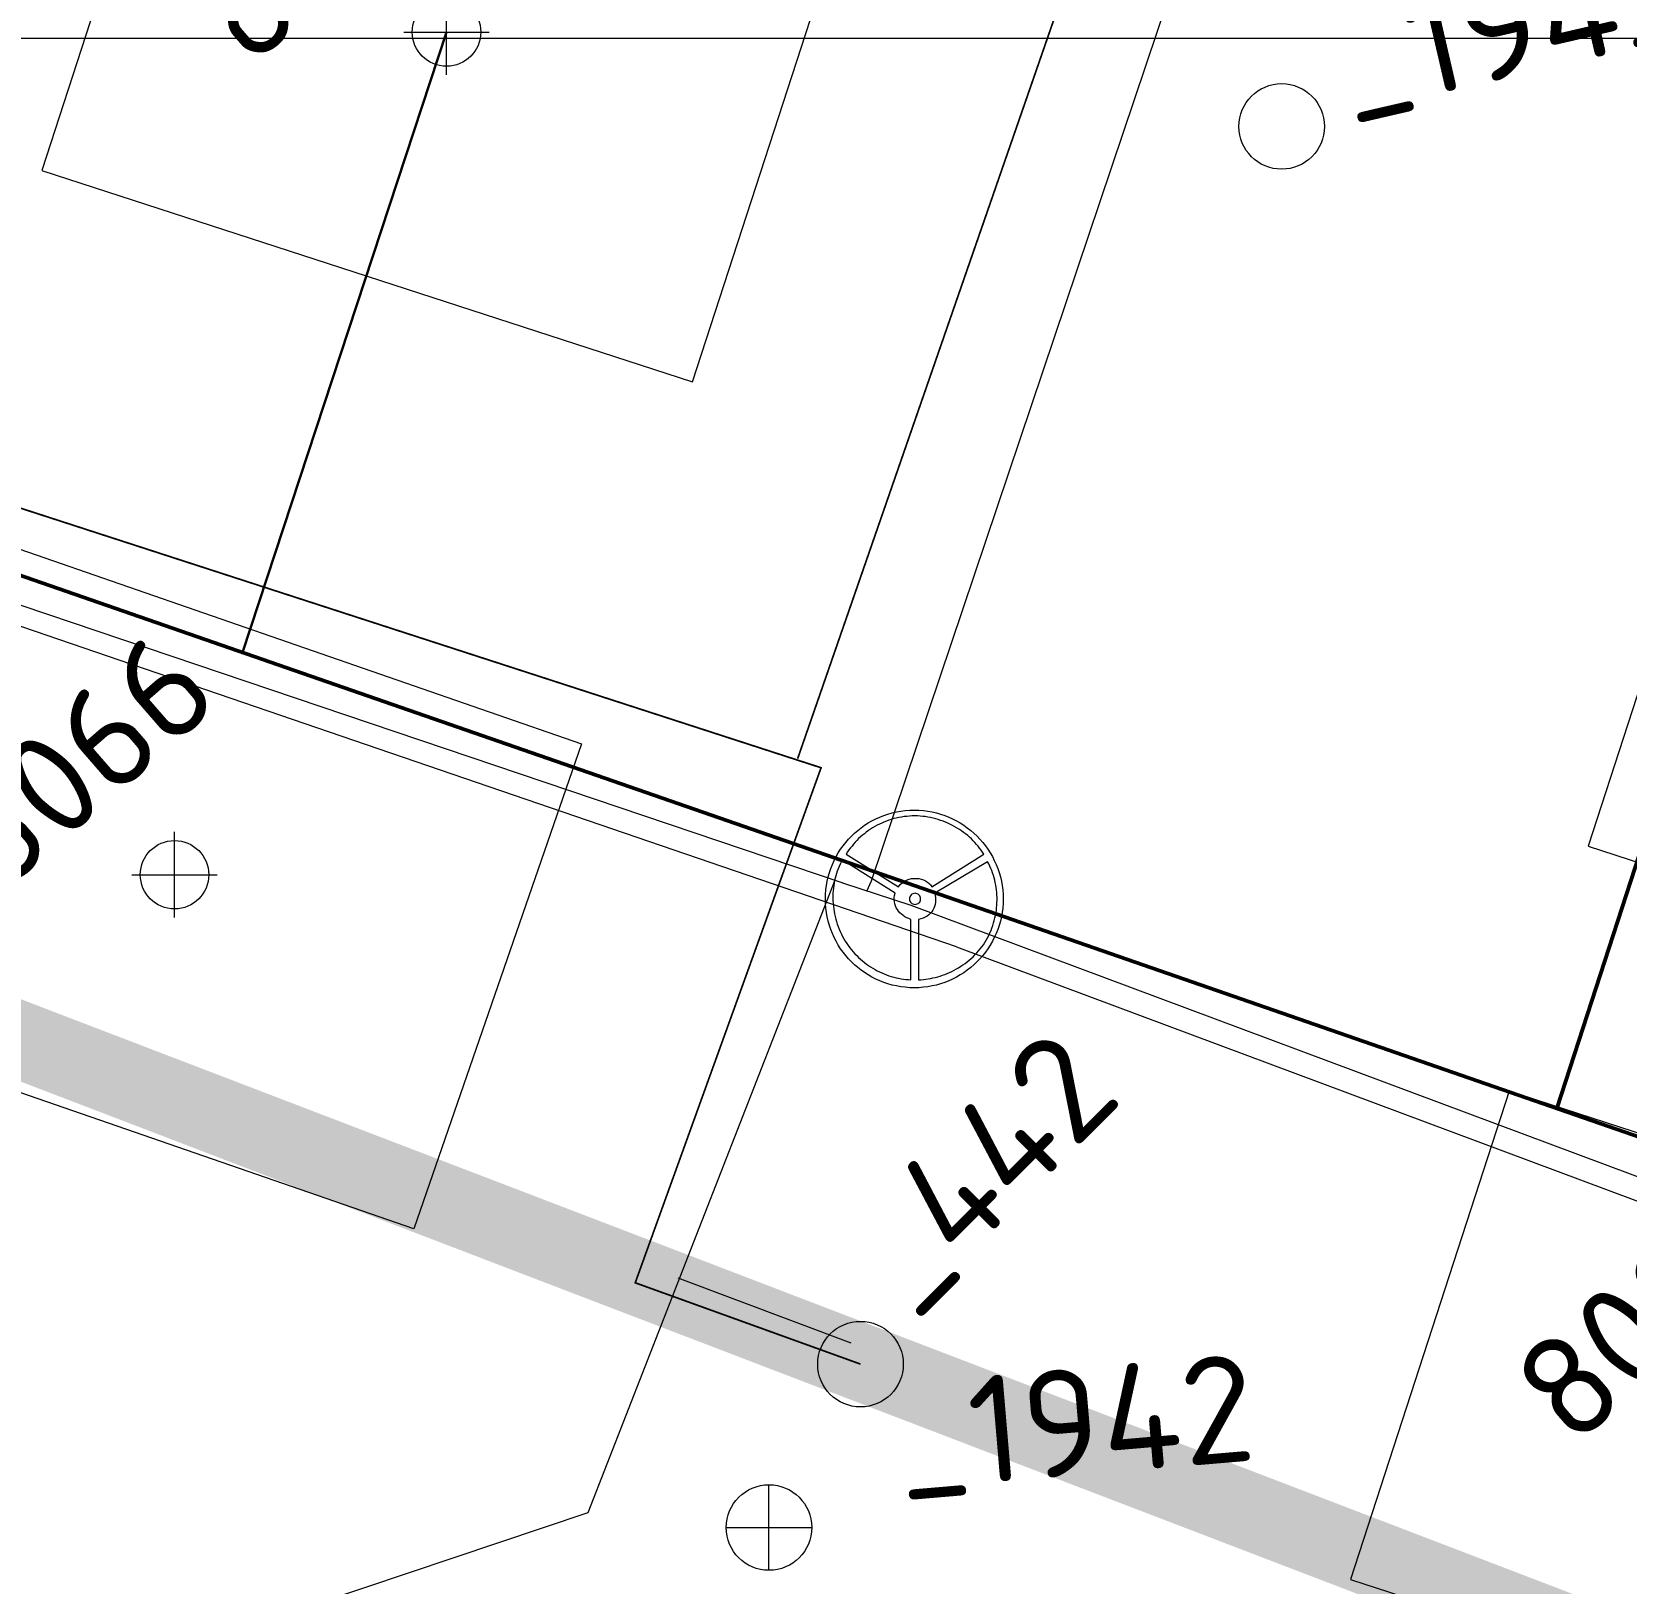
# Model space of a CAD drawing. Header units: millimetres. Extents: x 519 to 9564855, y -810 to 5021775.
# Drawn here: x 9531618.5 to 9531804.9, y 4999819.4 to 5000000.7 of the extents above; entities that cross this region are included whole.
import ezdxf

# ---------------------------------------------------------------- set-up
doc = ezdxf.new("R2010")
doc.units = ezdxf.units.MM
doc.header["$LTSCALE"] = 2
doc.header["$MEASUREMENT"] = 0
doc.header["$PDMODE"] = 2
doc.header["$PDSIZE"] = 5
for name, color, linetype in [('92051501$0$PPLINE_STEAM', 5, 'STM_LINE'), ('GRID_PULKOVO', 7, 'Continuous'), ('OLD WELLS(dr.bfr2000)', 24, 'Continuous'), ('ROAD_GROUND', 9, 'Continuous'), ('vodovod', 5, 'Continuous')]:
    doc.layers.add(name, color=color, linetype=linetype)
for name, color, linetype, lineweight in [('SteamInjInfrastructure', 25, 'Continuous', 100), ('Скважины на 2022 год', 60, 'Continuous', 13), ('Скважины на 2023 год (доп.)', 201, 'Continuous', 20), ('ТХ_Проект. НГ', 244, 'g_122_n', 50)]:
    doc.layers.add(name, color=color, linetype=linetype, lineweight=lineweight)
doc.styles.add('92051501$0$STANDARD', font='simplex.shx')
doc.styles.add('Elect', font='isocpeur.ttf')
doc.styles.add('Line_GUGK', font='')
doc.styles.get('Line_GUGK').set_extended_font_data('Bm431', italic=True)
doc.linetypes.add('g_122_n', pattern='A,2,-2,3,-0.6,["Н",Line_GUGK,S=2,R=0,X=0,Y=-1],-3,3,-2,8,-2,8,-2,6', length=41.6)
doc.linetypes.add('STM_LINE', pattern='A,0.5,-0.2,["S",92051501$0$STANDARD,S=0.1,R=0,X=-0.1,Y=-0.05],-0.05', length=0.75)
doc.linetypes.add('WTR_LINE', pattern='A,0.5,-0.2,["W",92051501$0$STANDARD,S=0.1,R=0,X=-0.1,Y=-0.05],-0.05', length=0.75)

msp = doc.modelspace()

# ---------------------------------------------------------------- linework, layer by layer
at = {"layer": '92051501$0$PPLINE_STEAM', "color": 6, "lineweight": 0}
msp.add_line((9531714.292, 4999847.441), (9531694.07584, 4999855.04863), dxfattribs=at)
at = {"layer": 'GRID_PULKOVO', "lineweight": 0}
msp.add_line((9519000, 5000000), (9533000, 5000000), dxfattribs=at)
at = {"layer": 'OLD WELLS(dr.bfr2000)', "lineweight": 0}
for centre in [(9531764.641, 4999989.667), (9531715.4, 4999845), (9531715.4, 4999845), (9531704.7, 4999825.9)]:
    msp.add_circle(centre, 5, dxfattribs=at)
at = {"layer": 'ROAD_GROUND', "color": 8, "lineweight": 0, "const_width": 9}
msp.add_lwpolyline([(9532686.37022, 4999554.15545), (9532325.87, 4999692.26), (9532298.56, 4999621.78), (9531494.3682, 4999929.91227)], dxfattribs=at)
at = {"layer": 'SteamInjInfrastructure', "color": 6, "linetype": 'STM_LINE', "lineweight": 0, "ltscale": 15}
for p, q in [((9531716.674, 4999901.486), (9531946.16248, 5000582.77822)), ((9531713.35668, 4999901.21658, 0), (9531379.33596, 5000014.04489, 0)), ((9531726.6372, 4999893.78041, 0), (9531429.60813, 4999995.39698, 0)), ((9531716.29671, 4999908.25749, 0), (9531716.73296, 4999908.50676, 0)), ((9531716.73296, 4999908.50676, 0), (9531717.1796, 4999908.73525, 0)), ((9531717.1796, 4999908.73525, 0), (9531717.64701, 4999908.94297, 0)), ((9531717.64701, 4999908.94297, 0), (9531718.11442, 4999909.12991, 0)), ((9531718.14555, 4999908.36129, 0), (9531717.87549, 4999908.23666, 0)), ((9531718.11442, 4999909.12991, 0), (9531718.6026, 4999909.29608, 0)), ((9531718.42599, 4999908.47554, 0), (9531718.14555, 4999908.36129, 0)), ((9531718.71683, 4999908.56901, 0), (9531718.42599, 4999908.47554, 0)), ((9531718.6026, 4999909.29608, 0), (9531719.09078, 4999909.43109, 0)), ((9531718.99727, 4999908.66248, 0), (9531718.71683, 4999908.56901, 0)), ((9531719.29849, 4999908.75595, 0), (9531718.99727, 4999908.66248, 0)), ((9531719.09078, 4999909.43109, 0), (9531719.59973, 4999909.55571, 0)), ((9531719.58932, 4999908.82864, 0), (9531719.29849, 4999908.75595, 0)), ((9531719.89054, 4999908.89095, 0), (9531719.58932, 4999908.82864, 0)), ((9531719.59973, 4999909.55571, 0), (9531720.10868, 4999909.63879, 0)), ((9531720.19175, 4999908.94287, 0), (9531719.89054, 4999908.89095, 0)), ((9531720.10868, 4999909.63879, 0), (9531720.62802, 4999909.71147, 0)), ((9531720.49297, 4999908.9948, 0), (9531720.19175, 4999908.94287, 0)), ((9531720.80457, 4999909.02595, 0), (9531720.49297, 4999908.9948, 0)), ((9531720.62802, 4999909.71147, 0), (9531721.15775, 4999909.753, 0)), ((9531721.11617, 4999909.05709, 0), (9531720.80457, 4999909.02595, 0)), ((9531721.42778, 4999909.06747, 0), (9531721.11617, 4999909.05709, 0)), ((9531721.15775, 4999909.753, 0), (9531721.69786, 4999909.76337, 0)), ((9531721.73938, 4999909.07785, 0), (9531721.42778, 4999909.06747, 0)), ((9531721.69786, 4999909.76337, 0), (9531722.22758, 4999909.75296, 0)), ((9531722.05098, 4999909.06745, 0), (9531721.73938, 4999909.07785, 0)), ((9531722.36258, 4999909.05705, 0), (9531722.05098, 4999909.06745, 0)), ((9531722.22758, 4999909.75296, 0), (9531722.74691, 4999909.7114, 0)), ((9531722.67418, 4999909.02588, 0), (9531722.36258, 4999909.05705, 0)), ((9531722.97539, 4999908.99471, 0), (9531722.67418, 4999909.02588, 0)), ((9531722.74691, 4999909.7114, 0), (9531723.26624, 4999909.63867, 0)), ((9531723.28699, 4999908.94276, 0), (9531722.97539, 4999908.99471, 0)), ((9531723.26624, 4999909.63867, 0), (9531723.77519, 4999909.55556, 0)), ((9531723.5882, 4999908.88043, 0), (9531723.28699, 4999908.94276, 0)), ((9531723.88942, 4999908.8181, 0), (9531723.5882, 4999908.88043, 0)), ((9531723.77519, 4999909.55556, 0), (9531724.27375, 4999909.4309, 0)), ((9531724.19063, 4999908.73499, 0), (9531723.88942, 4999908.8181, 0)), ((9531724.48145, 4999908.65189, 0), (9531724.19063, 4999908.73499, 0)), ((9531724.27375, 4999909.4309, 0), (9531724.76192, 4999909.29586, 0)), ((9531724.77228, 4999908.5584, 0), (9531724.48145, 4999908.65189, 0)), ((9531724.76192, 4999909.29586, 0), (9531725.25009, 4999909.12965, 0)), ((9531725.0631, 4999908.45452, 0), (9531724.77228, 4999908.5584, 0)), ((9531725.34354, 4999908.34026, 0), (9531725.0631, 4999908.45452, 0)), ((9531725.25009, 4999909.12965, 0), (9531725.71748, 4999908.94267, 0)), ((9531725.62398, 4999908.21561, 0), (9531725.34354, 4999908.34026, 0)), ((9531725.71748, 4999908.94267, 0), (9531726.17449, 4999908.73492, 0)), ((9531726.17449, 4999908.73492, 0), (9531726.62111, 4999908.5064, 0)), ((9531726.62111, 4999908.5064, 0), (9531727.05734, 4999908.2571, 0)), ((9531714.00118, 4999906.35681, 0), (9531714.34395, 4999906.72033, 0)), ((9531714.34395, 4999906.72033, 0), (9531714.7075, 4999907.06308, 0)), ((9531714.7075, 4999907.06308, 0), (9531715.08143, 4999907.38505, 0)), ((9531715.08143, 4999907.38505, 0), (9531715.47614, 4999907.69664, 0)), ((9531715.40339, 4999906.62681, 0), (9531715.18527, 4999906.41909, 0)), ((9531715.62152, 4999906.81377, 0), (9531715.40339, 4999906.62681, 0)), ((9531715.47614, 4999907.69664, 0), (9531715.88123, 4999907.98745, 0)), ((9531715.85004, 4999907.00072, 0), (9531715.62152, 4999906.81377, 0)), ((9531716.07855, 4999907.18767, 0), (9531715.85004, 4999907.00072, 0)), ((9531715.88123, 4999907.98745, 0), (9531716.29671, 4999908.25749, 0)), ((9531716.31745, 4999907.35385, 0), (9531716.07855, 4999907.18767, 0)), ((9531716.56674, 4999907.52003, 0), (9531716.31745, 4999907.35385, 0)), ((9531716.81603, 4999907.68621, 0), (9531716.56674, 4999907.52003, 0)), ((9531717.0757, 4999907.83161, 0), (9531716.81603, 4999907.68621, 0)), ((9531717.33537, 4999907.97701, 0), (9531717.0757, 4999907.83161, 0)), ((9531717.60543, 4999908.11203, 0), (9531717.33537, 4999907.97701, 0)), ((9531717.87549, 4999908.23666, 0), (9531717.60543, 4999908.11203, 0)), ((9531725.90441, 4999908.09096, 0), (9531725.62398, 4999908.21561, 0)), ((9531726.17446, 4999907.94553, 0), (9531725.90441, 4999908.09096, 0)), ((9531726.44451, 4999907.80011, 0), (9531726.17446, 4999907.94553, 0)), ((9531726.70417, 4999907.65468, 0), (9531726.44451, 4999907.80011, 0)), ((9531726.96383, 4999907.48849, 0), (9531726.70417, 4999907.65468, 0)), ((9531727.21311, 4999907.32229, 0), (9531726.96383, 4999907.48849, 0)), ((9531727.05734, 4999908.2571, 0), (9531727.48319, 4999907.98703, 0)), ((9531727.452, 4999907.14571, 0), (9531727.21311, 4999907.32229, 0)), ((9531727.69089, 4999906.96913, 0), (9531727.452, 4999907.14571, 0)), ((9531727.48319, 4999907.98703, 0), (9531727.88826, 4999907.69619, 0)), ((9531727.92977, 4999906.78216, 0), (9531727.69089, 4999906.96913, 0)), ((9531727.88826, 4999907.69619, 0), (9531728.28294, 4999907.38457, 0)), ((9531728.14789, 4999906.5848, 0), (9531727.92977, 4999906.78216, 0)), ((9531728.366, 4999906.38745, 0), (9531728.14789, 4999906.5848, 0)), ((9531728.28294, 4999907.38457, 0), (9531728.65685, 4999907.06257, 0)), ((9531728.65685, 4999907.06257, 0), (9531729.02038, 4999906.7198, 0)), ((9531729.02038, 4999906.7198, 0), (9531729.36312, 4999906.35625, 0)), ((9531712.55735, 4999904.32107, 0), (9531712.80665, 4999904.7573, 0)), ((9531712.80665, 4999904.7573, 0), (9531713.07672, 4999905.18314, 0)), ((9531713.07672, 4999905.18314, 0), (9531713.36756, 4999905.58822, 0)), ((9531713.36756, 4999905.58822, 0), (9531713.66879, 4999905.9829, 0)), ((9531713.66879, 4999905.9829, 0), (9531714.00118, 4999906.35681, 0)), ((9531713.89726, 4999904.86113, 0), (9531713.74145, 4999904.61185, 0)), ((9531713.74145, 4999904.61185, 0), (9531719.82792, 4999900.79971, 0)), ((9531714.05307, 4999905.10002, 0), (9531713.89726, 4999904.86113, 0)), ((9531714.22965, 4999905.32852, 0), (9531714.05307, 4999905.10002, 0)), ((9531714.40623, 4999905.55702, 0), (9531714.22965, 4999905.32852, 0)), ((9531714.5932, 4999905.78552, 0), (9531714.40623, 4999905.55702, 0)), ((9531714.78017, 4999906.00363, 0), (9531714.5932, 4999905.78552, 0)), ((9531714.97752, 4999906.21136, 0), (9531714.78017, 4999906.00363, 0)), ((9531715.18527, 4999906.41909, 0), (9531714.97752, 4999906.21136, 0)), ((9531723.72294, 4999900.79956, 0), (9531729.80969, 4999904.61126, 0)), ((9531728.57373, 4999906.1797, 0), (9531728.366, 4999906.38745, 0)), ((9531728.78145, 4999905.97196, 0), (9531728.57373, 4999906.1797, 0)), ((9531728.96841, 4999905.75383, 0), (9531728.78145, 4999905.97196, 0)), ((9531729.15536, 4999905.53571, 0), (9531728.96841, 4999905.75383, 0)), ((9531729.33193, 4999905.30719, 0), (9531729.15536, 4999905.53571, 0)), ((9531729.4981, 4999905.07868, 0), (9531729.33193, 4999905.30719, 0)), ((9531729.36312, 4999906.35625, 0), (9531729.69548, 4999905.98231, 0)), ((9531729.66428, 4999904.85016, 0), (9531729.4981, 4999905.07868, 0)), ((9531729.80969, 4999904.61126, 0), (9531729.66428, 4999904.85016, 0)), ((9531729.69548, 4999905.98231, 0), (9531730.00707, 4999905.58761, 0)), ((9531730.00707, 4999905.58761, 0), (9531730.29788, 4999905.18252, 0)), ((9531730.29788, 4999905.18252, 0), (9531730.56792, 4999904.75665, 0)), ((9531730.56792, 4999904.75665, 0), (9531730.81719, 4999904.3204, 0)), ((9531711.77828, 4999902.46187, 0), (9531711.9341, 4999902.93966, 0)), ((9531711.9341, 4999902.93966, 0), (9531712.12108, 4999903.41744, 0)), ((9531712.12108, 4999903.41744, 0), (9531712.32883, 4999903.87445, 0)), ((9531712.32883, 4999903.87445, 0), (9531712.55735, 4999904.32107, 0)), ((9531712.78581, 4999902.90847, 0), (9531712.68193, 4999902.63842, 0)), ((9531712.88968, 4999903.16813, 0), (9531712.78581, 4999902.90847, 0)), ((9531713.00395, 4999903.42779, 0), (9531712.88968, 4999903.16813, 0)), ((9531713.1286, 4999903.67707, 0), (9531713.00395, 4999903.42779, 0)), ((9531713.26363, 4999903.92635, 0), (9531713.1286, 4999903.67707, 0)), ((9531719.46436, 4999900.0311, 0), (9531713.26363, 4999903.92635, 0)), ((9531730.25628, 4999903.71799, 0), (9531724.08644, 4999900.03093, 0)), ((9531730.3913, 4999903.46871, 0), (9531730.25628, 4999903.71799, 0)), ((9531730.51593, 4999903.20903, 0), (9531730.3913, 4999903.46871, 0)), ((9531730.63018, 4999902.93897, 0), (9531730.51593, 4999903.20903, 0)), ((9531730.74442, 4999902.6793, 0), (9531730.63018, 4999902.93897, 0)), ((9531730.81719, 4999904.3204, 0), (9531731.04568, 4999903.87376, 0)), ((9531731.04568, 4999903.87376, 0), (9531731.26378, 4999903.41674, 0)), ((9531731.26378, 4999903.41674, 0), (9531731.45073, 4999902.93894, 0)), ((9531731.45073, 4999902.93894, 0), (9531731.6169, 4999902.46115, 0)), ((9531683.54758, 4999827.65326), (9531712.45183, 4999901.61711)), ((9531711.36274, 4999900.43648, 0), (9531711.42508, 4999900.95581, 0)), ((9531711.42508, 4999900.95581, 0), (9531711.51858, 4999901.46476, 0)), ((9531711.51858, 4999901.46476, 0), (9531711.63285, 4999901.96332, 0)), ((9531711.63285, 4999901.96332, 0), (9531711.77828, 4999902.46187, 0)), ((9531712.2664, 4999900.93501, 0), (9531712.23523, 4999900.64418, 0)), ((9531712.31834, 4999901.22584, 0), (9531712.2664, 4999900.93501, 0)), ((9531712.37029, 4999901.51666, 0), (9531712.31834, 4999901.22584, 0)), ((9531712.43262, 4999901.7971, 0), (9531712.37029, 4999901.51666, 0)), ((9531712.50534, 4999902.08793, 0), (9531712.43262, 4999901.7971, 0)), ((9531712.58844, 4999902.35798, 0), (9531712.50534, 4999902.08793, 0)), ((9531712.68193, 4999902.63842, 0), (9531712.58844, 4999902.35798, 0)), ((9531721.33875, 4999898.5954, 0), (9531713.32284, 4999901.22769, 0)), ((9531716.153, 4999900.296), (9531716.674, 4999901.486)), ((9531719.82792, 4999900.79971, 0), (9531720.03566, 4999901.04898, 0)), ((9531720.03566, 4999901.04898, 0), (9531720.27457, 4999901.26709, 0)), ((9531720.27457, 4999901.26709, 0), (9531720.53424, 4999901.44366, 0)), ((9531720.53424, 4999901.44366, 0), (9531720.79391, 4999901.57867, 0)), ((9531720.79391, 4999901.57867, 0), (9531721.07436, 4999901.67214, 0)), ((9531721.07436, 4999901.67214, 0), (9531721.36519, 4999901.74484, 0)), ((9531721.36519, 4999901.74484, 0), (9531721.65602, 4999901.77599, 0)), ((9531721.65602, 4999901.77599, 0), (9531721.94685, 4999901.77598, 0)), ((9531721.94685, 4999901.77598, 0), (9531722.22729, 4999901.74481, 0)), ((9531722.22729, 4999901.74481, 0), (9531722.50772, 4999901.68248, 0)), ((9531722.50772, 4999901.68248, 0), (9531722.76739, 4999901.59938, 0)), ((9531722.76739, 4999901.59938, 0), (9531723.00628, 4999901.48511, 0)), ((9531723.00628, 4999901.48511, 0), (9531723.23478, 4999901.35008, 0)), ((9531723.23478, 4999901.35008, 0), (9531723.42174, 4999901.18388, 0)), ((9531723.42174, 4999901.18388, 0), (9531723.58792, 4999901.0073, 0)), ((9531723.58792, 4999901.0073, 0), (9531723.72294, 4999900.79956, 0)), ((9531730.83789, 4999902.40924, 0), (9531730.74442, 4999902.6793, 0)), ((9531730.93136, 4999902.1288, 0), (9531730.83789, 4999902.40924, 0)), ((9531731.01445, 4999901.84836, 0), (9531730.93136, 4999902.1288, 0)), ((9531731.08714, 4999901.56791, 0), (9531731.01445, 4999901.84836, 0)), ((9531731.15984, 4999901.28747, 0), (9531731.08714, 4999901.56791, 0)), ((9531731.21176, 4999900.99664, 0), (9531731.15984, 4999901.28747, 0)), ((9531731.26369, 4999900.7162, 0), (9531731.21176, 4999900.99664, 0)), ((9531731.6169, 4999902.46115, 0), (9531731.75191, 4999901.96258, 0)), ((9531731.75191, 4999901.96258, 0), (9531731.86614, 4999901.46402, 0)), ((9531731.86614, 4999901.46402, 0), (9531731.9596, 4999900.95506, 0)), ((9531731.9596, 4999900.95506, 0), (9531732.03229, 4999900.43573, 0)), ((9531711.31077, 4999899.37704, 0), (9531711.32117, 4999899.90676, 0)), ((9531711.32113, 4999898.83693, 0), (9531711.31077, 4999899.37704, 0)), ((9531711.32117, 4999899.90676, 0), (9531711.36274, 4999900.43648, 0)), ((9531712.17288, 4999899.74054, 0), (9531712.17286, 4999899.43933, 0)), ((9531712.17286, 4999899.43933, 0), (9531712.18324, 4999899.13811, 0)), ((9531712.18327, 4999900.04176, 0), (9531712.17288, 4999899.74054, 0)), ((9531712.18324, 4999899.13811, 0), (9531712.204, 4999898.8369, 0)), ((9531712.20406, 4999900.34297, 0), (9531712.18327, 4999900.04176, 0)), ((9531712.23523, 4999900.64418, 0), (9531712.20406, 4999900.34297, 0)), ((9531719.33969, 4999899.27288, 0), (9531719.35009, 4999899.52216, 0)), ((9531719.36045, 4999899.0236, 0), (9531719.33969, 4999899.27288, 0)), ((9531719.35009, 4999899.52216, 0), (9531719.39164, 4999899.77144, 0)), ((9531719.41238, 4999898.7847, 0), (9531719.36045, 4999899.0236, 0)), ((9531719.39164, 4999899.77144, 0), (9531719.46436, 4999900.0311, 0)), ((9531721.1366, 4999899.51171, 0), (9531721.12621, 4999899.37668, 0)), ((9531721.12621, 4999899.37668, 0), (9531721.13659, 4999899.24165, 0)), ((9531721.13659, 4999899.24165, 0), (9531721.17813, 4999899.1274, 0)), ((9531721.17815, 4999899.63635, 0), (9531721.1366, 4999899.51171, 0)), ((9531721.17813, 4999899.1274, 0), (9531721.24045, 4999899.01314, 0)), ((9531721.24047, 4999899.74021, 0), (9531721.17815, 4999899.63635, 0)), ((9531721.31318, 4999899.84407, 0), (9531721.24047, 4999899.74021, 0)), ((9531721.41705, 4999899.91678, 0), (9531721.31318, 4999899.84407, 0)), ((9531721.52092, 4999899.97909, 0), (9531721.41705, 4999899.91678, 0)), ((9531721.64557, 4999900.02064, 0), (9531721.52092, 4999899.97909, 0)), ((9531721.78059, 4999900.03102, 0), (9531721.64557, 4999900.02064, 0)), ((9531721.91562, 4999900.02063, 0), (9531721.78059, 4999900.03102, 0)), ((9531722.02987, 4999899.97908, 0), (9531721.91562, 4999900.02063, 0)), ((9531722.14412, 4999899.91675, 0), (9531722.02987, 4999899.97908, 0)), ((9531722.2376, 4999899.84404, 0), (9531722.14412, 4999899.91675, 0)), ((9531722.32069, 4999899.74017, 0), (9531722.2376, 4999899.84404, 0)), ((9531722.32067, 4999899.0131, 0), (9531722.3726, 4999899.12735, 0)), ((9531722.37262, 4999899.6363, 0), (9531722.32069, 4999899.74017, 0)), ((9531722.3726, 4999899.12735, 0), (9531722.41415, 4999899.24161, 0)), ((9531722.41416, 4999899.51166, 0), (9531722.37262, 4999899.6363, 0)), ((9531722.41415, 4999899.24161, 0), (9531722.42455, 4999899.37663, 0)), ((9531722.42455, 4999899.37663, 0), (9531722.41416, 4999899.51166, 0)), ((9531724.08644, 4999900.03093, 0), (9531724.14875, 4999899.76088, 0)), ((9531724.14875, 4999899.76088, 0), (9531724.1799, 4999899.49082, 0)), ((9531724.17989, 4999899.23115, 0), (9531724.15911, 4999898.98187, 0)), ((9531724.1799, 4999899.49082, 0), (9531724.17989, 4999899.23115, 0)), ((9531731.29484, 4999900.42537, 0), (9531731.26369, 4999900.7162, 0)), ((9531731.32598, 4999900.12415, 0), (9531731.29484, 4999900.42537, 0)), ((9531731.34675, 4999899.83332, 0), (9531731.32598, 4999900.12415, 0)), ((9531731.36751, 4999899.54249, 0), (9531731.34675, 4999899.83332, 0)), ((9531731.3571, 4999898.94006, 0), (9531731.3675, 4999899.24128, 0)), ((9531731.3675, 4999899.24128, 0), (9531731.36751, 4999899.54249, 0)), ((9531732.03229, 4999900.43573, 0), (9531732.07382, 4999899.906, 0)), ((9531732.08419, 4999899.37628, 0), (9531732.07378, 4999898.83617, 0)), ((9531732.07382, 4999899.906, 0), (9531732.08419, 4999899.37628, 0)), ((9531711.36266, 4999898.30721, 0), (9531711.32113, 4999898.83693, 0)), ((9531711.42496, 4999897.78787, 0), (9531711.36266, 4999898.30721, 0)), ((9531711.51842, 4999897.27891, 0), (9531711.42496, 4999897.78787, 0)), ((9531711.63266, 4999896.78035, 0), (9531711.51842, 4999897.27891, 0)), ((9531712.204, 4999898.8369, 0), (9531712.22477, 4999898.52529, 0)), ((9531712.22477, 4999898.52529, 0), (9531712.2663, 4999898.22408, 0)), ((9531712.2663, 4999898.22408, 0), (9531712.30784, 4999897.92286, 0)), ((9531712.30784, 4999897.92286, 0), (9531712.37015, 4999897.62165, 0)), ((9531712.37015, 4999897.62165, 0), (9531712.43246, 4999897.32043, 0)), ((9531712.43246, 4999897.32043, 0), (9531712.50515, 4999897.01921, 0)), ((9531719.48508, 4999898.55619, 0), (9531719.41238, 4999898.7847, 0)), ((9531719.58894, 4999898.33806, 0), (9531719.48508, 4999898.55619, 0)), ((9531719.71357, 4999898.13033, 0), (9531719.58894, 4999898.33806, 0)), ((9531719.84859, 4999897.93297, 0), (9531719.71357, 4999898.13033, 0)), ((9531720.01477, 4999897.74601, 0), (9531719.84859, 4999897.93297, 0)), ((9531720.19134, 4999897.57981, 0), (9531720.01477, 4999897.74601, 0)), ((9531720.38868, 4999897.424, 0), (9531720.19134, 4999897.57981, 0)), ((9531720.59641, 4999897.28897, 0), (9531720.38868, 4999897.424, 0)), ((9531720.82491, 4999897.16432, 0), (9531720.59641, 4999897.28897, 0)), ((9531721.05342, 4999897.07083, 0), (9531720.82491, 4999897.16432, 0)), ((9531721.24045, 4999899.01314, 0), (9531721.31315, 4999898.91966, 0)), ((9531721.31315, 4999898.91966, 0), (9531721.41701, 4999898.83656, 0)), ((9532288.07602, 4999687.0287, 0), (9531721.33875, 4999898.5954, 0)), ((9531721.41701, 4999898.83656, 0), (9531721.52088, 4999898.78462, 0)), ((9531721.52088, 4999898.78462, 0), (9531721.64552, 4999898.74307, 0)), ((9531721.64552, 4999898.74307, 0), (9531721.78055, 4999898.73268, 0)), ((9531721.78055, 4999898.73268, 0), (9531721.91557, 4999898.74306, 0)), ((9531721.91557, 4999898.74306, 0), (9531722.02983, 4999898.7846, 0)), ((9531722.02983, 4999898.7846, 0), (9531722.14408, 4999898.83653, 0)), ((9531722.14408, 4999898.83653, 0), (9531722.23757, 4999898.91962, 0)), ((9531722.23757, 4999898.91962, 0), (9531722.32067, 4999899.0131, 0)), ((9531722.96458, 4999897.24734, 0), (9531722.72568, 4999897.14348, 0)), ((9531723.1827, 4999897.37197, 0), (9531722.96458, 4999897.24734, 0)), ((9531723.38006, 4999897.52776, 0), (9531723.1827, 4999897.37197, 0)), ((9531723.55664, 4999897.68356, 0), (9531723.38006, 4999897.52776, 0)), ((9531723.72283, 4999897.87051, 0), (9531723.55664, 4999897.68356, 0)), ((9531723.85786, 4999898.06785, 0), (9531723.72283, 4999897.87051, 0)), ((9531723.96174, 4999898.27559, 0), (9531723.85786, 4999898.06785, 0)), ((9531724.05523, 4999898.4937, 0), (9531723.96174, 4999898.27559, 0)), ((9531724.11756, 4999898.73259, 0), (9531724.05523, 4999898.4937, 0)), ((9531724.15911, 4999898.98187, 0), (9531724.11756, 4999898.73259, 0)), ((9531731.11814, 4999897.15356, 0), (9531731.19086, 4999897.45477, 0)), ((9531731.19086, 4999897.45477, 0), (9531731.2428, 4999897.7456, 0)), ((9531731.2428, 4999897.7456, 0), (9531731.28436, 4999898.04681, 0)), ((9531731.28436, 4999898.04681, 0), (9531731.31553, 4999898.34802, 0)), ((9531731.31553, 4999898.34802, 0), (9531731.3467, 4999898.64924, 0)), ((9531731.3467, 4999898.64924, 0), (9531731.3571, 4999898.94006, 0)), ((9531731.86599, 4999897.27817, 0), (9531731.75172, 4999896.77961, 0)), ((9531731.95949, 4999897.78712, 0), (9531731.86599, 4999897.27817, 0)), ((9531732.03221, 4999898.30645, 0), (9531731.95949, 4999897.78712, 0)), ((9531732.07378, 4999898.83617, 0), (9531732.03221, 4999898.30645, 0)), ((9531711.77805, 4999896.28178, 0), (9531711.63266, 4999896.78035, 0)), ((9531711.93384, 4999895.7936, 0), (9531711.77805, 4999896.28178, 0)), ((9531712.12078, 4999895.32619, 0), (9531711.93384, 4999895.7936, 0)), ((9531712.3285, 4999894.86917, 0), (9531712.12078, 4999895.32619, 0)), ((9531712.50515, 4999897.01921, 0), (9531712.58823, 4999896.71799, 0)), ((9531712.58823, 4999896.71799, 0), (9531712.6817, 4999896.42716, 0)), ((9531712.6817, 4999896.42716, 0), (9531712.78556, 4999896.13633, 0)), ((9531712.78556, 4999896.13633, 0), (9531712.8998, 4999895.8455, 0)), ((9531712.8998, 4999895.8455, 0), (9531713.02443, 4999895.55467, 0)), ((9531713.02443, 4999895.55467, 0), (9531713.15945, 4999895.27422, 0)), ((9531721.29231, 4999896.98773, 0), (9531721.05342, 4999897.07083, 0)), ((9531721.29205, 4999889.92477, 0), (9531721.29231, 4999896.98773, 0)), ((9531722.18556, 4999896.9877, 0), (9531722.18531, 4999889.92473, 0)), ((9531722.46601, 4999897.05001, 0), (9531722.18556, 4999896.9877, 0)), ((9531722.72568, 4999897.14348, 0), (9531722.46601, 4999897.05001, 0)), ((9531730.40138, 4999895.1074, 0), (9531730.53642, 4999895.39823, 0)), ((9531730.53642, 4999895.39823, 0), (9531730.66107, 4999895.67866, 0)), ((9531730.66107, 4999895.67866, 0), (9531730.76495, 4999895.96949, 0)), ((9531730.76495, 4999895.96949, 0), (9531730.86883, 4999896.2707, 0)), ((9531730.86883, 4999896.2707, 0), (9531730.96232, 4999896.56152, 0)), ((9531730.96232, 4999896.56152, 0), (9531731.04542, 4999896.85235, 0)), ((9531731.26349, 4999895.32549, 0), (9531731.04535, 4999894.86849, 0)), ((9531731.04542, 4999896.85235, 0), (9531731.11814, 4999897.15356, 0)), ((9531731.45047, 4999895.79289, 0), (9531731.26349, 4999895.32549, 0)), ((9531731.61667, 4999896.28106, 0), (9531731.45047, 4999895.79289, 0)), ((9531731.75172, 4999896.77961, 0), (9531731.61667, 4999896.28106, 0)), ((9531712.55699, 4999894.42253, 0), (9531712.3285, 4999894.86917, 0)), ((9531712.80625, 4999893.98628, 0), (9531712.55699, 4999894.42253, 0)), ((9531713.07629, 4999893.56042, 0), (9531712.80625, 4999893.98628, 0)), ((9531713.36711, 4999893.15532, 0), (9531713.07629, 4999893.56042, 0)), ((9531713.15945, 4999895.27422, 0), (9531713.30485, 4999894.99377, 0)), ((9531713.30485, 4999894.99377, 0), (9531713.46064, 4999894.71333, 0)), ((9531713.46064, 4999894.71333, 0), (9531713.61644, 4999894.44327, 0)), ((9531713.61644, 4999894.44327, 0), (9531713.793, 4999894.18359, 0)), ((9531713.793, 4999894.18359, 0), (9531713.95918, 4999893.92392, 0)), ((9531713.95918, 4999893.92392, 0), (9531714.14613, 4999893.67463, 0)), ((9531714.14613, 4999893.67463, 0), (9531714.34347, 4999893.43573, 0)), ((9531714.34347, 4999893.43573, 0), (9531714.54081, 4999893.19683, 0)), ((9531726.6372, 4999893.78041, 0), (9532288.99011, 4999683.83331, 0)), ((9531729.19646, 4999893.28977, 0), (9531729.39382, 4999893.52866, 0)), ((9531729.39382, 4999893.52866, 0), (9531729.58078, 4999893.76755, 0)), ((9531729.58078, 4999893.76755, 0), (9531729.76775, 4999894.01682, 0)), ((9531729.76775, 4999894.01682, 0), (9531729.93395, 4999894.27648, 0)), ((9531729.93395, 4999894.27648, 0), (9531730.10015, 4999894.54653, 0)), ((9531730.29746, 4999893.55979, 0), (9531730.00662, 4999893.15472, 0)), ((9531730.10015, 4999894.54653, 0), (9531730.25596, 4999894.82697, 0)), ((9531730.25596, 4999894.82697, 0), (9531730.40138, 4999895.1074, 0)), ((9531730.56753, 4999893.98563, 0), (9531730.29746, 4999893.55979, 0)), ((9531730.81683, 4999894.42186, 0), (9531730.56753, 4999893.98563, 0)), ((9531731.04535, 4999894.86849, 0), (9531730.81683, 4999894.42186, 0)), ((9531713.66831, 4999892.76062, 0), (9531713.36711, 4999893.15532, 0)), ((9531714.00067, 4999892.38668, 0), (9531713.66831, 4999892.76062, 0)), ((9531714.34342, 4999892.02314, 0), (9531714.00067, 4999892.38668, 0)), ((9531714.70694, 4999891.68036, 0), (9531714.34342, 4999892.02314, 0)), ((9531714.54081, 4999893.19683, 0), (9531714.73815, 4999892.96831, 0)), ((9531715.08085, 4999891.35836, 0), (9531714.70694, 4999891.68036, 0)), ((9531714.73815, 4999892.96831, 0), (9531714.95626, 4999892.75018, 0)), ((9531714.95626, 4999892.75018, 0), (9531715.16399, 4999892.54244, 0)), ((9531715.16399, 4999892.54244, 0), (9531715.39249, 4999892.3347, 0)), ((9531715.39249, 4999892.3347, 0), (9531715.62099, 4999892.13734, 0)), ((9531715.62099, 4999892.13734, 0), (9531715.85987, 4999891.95037, 0)), ((9531715.85987, 4999891.95037, 0), (9531716.09876, 4999891.7634, 0)), ((9531716.09876, 4999891.7634, 0), (9531716.33765, 4999891.59721, 0)), ((9531716.33765, 4999891.59721, 0), (9531716.58692, 4999891.43101, 0)), ((9531727.12944, 4999891.50333, 0), (9531727.37873, 4999891.66951, 0)), ((9531727.37873, 4999891.66951, 0), (9531727.62801, 4999891.84608, 0)), ((9531727.62801, 4999891.84608, 0), (9531727.86691, 4999892.02264, 0)), ((9531727.86691, 4999892.02264, 0), (9531728.10582, 4999892.21998, 0)), ((9531728.10582, 4999892.21998, 0), (9531728.33433, 4999892.41732, 0)), ((9531728.65629, 4999891.67985, 0), (9531728.28236, 4999891.35788, 0)), ((9531728.33433, 4999892.41732, 0), (9531728.56285, 4999892.62505, 0)), ((9531728.56285, 4999892.62505, 0), (9531728.78097, 4999892.83277, 0)), ((9531729.01984, 4999892.0226, 0), (9531728.65629, 4999891.67985, 0)), ((9531728.78097, 4999892.83277, 0), (9531728.98872, 4999893.06127, 0)), ((9531728.98872, 4999893.06127, 0), (9531729.19646, 4999893.28977, 0)), ((9531729.36261, 4999892.38612, 0), (9531729.01984, 4999892.0226, 0)), ((9531729.695, 4999892.76003, 0), (9531729.36261, 4999892.38612, 0)), ((9531730.00662, 4999893.15472, 0), (9531729.695, 4999892.76003, 0)), ((9531715.47553, 4999891.04674, 0), (9531715.08085, 4999891.35836, 0)), ((9531715.8806, 4999890.7559, 0), (9531715.47553, 4999891.04674, 0)), ((9531716.29606, 4999890.48583, 0), (9531715.8806, 4999890.7559, 0)), ((9531716.73229, 4999890.23654, 0), (9531716.29606, 4999890.48583, 0)), ((9531716.58692, 4999891.43101, 0), (9531716.84659, 4999891.2752, 0)), ((9531717.17892, 4999890.00801, 0), (9531716.73229, 4999890.23654, 0)), ((9531716.84659, 4999891.2752, 0), (9531717.09586, 4999891.11939, 0)), ((9531717.09586, 4999891.11939, 0), (9531717.36591, 4999890.98436, 0)), ((9531717.64631, 4999889.80026, 0), (9531717.17892, 4999890.00801, 0)), ((9531717.36591, 4999890.98436, 0), (9531717.62557, 4999890.84932, 0)), ((9531717.62557, 4999890.84932, 0), (9531717.89562, 4999890.72467, 0)), ((9531718.1137, 4999889.61328, 0), (9531717.64631, 4999889.80026, 0)), ((9531717.89562, 4999890.72467, 0), (9531718.16567, 4999890.6104, 0)), ((9531718.16567, 4999890.6104, 0), (9531718.44611, 4999890.50653, 0)), ((9531718.44611, 4999890.50653, 0), (9531718.71616, 4999890.40265, 0)), ((9531718.71616, 4999890.40265, 0), (9531718.9966, 4999890.31955, 0)), ((9531718.9966, 4999890.31955, 0), (9531719.28743, 4999890.23644, 0)), ((9531719.28743, 4999890.23644, 0), (9531719.56786, 4999890.16372, 0)), ((9531719.56786, 4999890.16372, 0), (9531719.8483, 4999890.10139, 0)), ((9531719.8483, 4999890.10139, 0), (9531720.13913, 4999890.04945, 0)), ((9531720.13913, 4999890.04945, 0), (9531720.42996, 4999889.99751, 0)), ((9531720.42996, 4999889.99751, 0), (9531720.7104, 4999889.96633, 0)), ((9531720.7104, 4999889.96633, 0), (9531721.00122, 4999889.94555, 0)), ((9531721.00122, 4999889.94555, 0), (9531721.29205, 4999889.92477, 0)), ((9531722.18531, 4999889.92473, 0), (9531722.46575, 4999889.93511, 0)), ((9531722.46575, 4999889.93511, 0), (9531722.74619, 4999889.95587, 0)), ((9531722.74619, 4999889.95587, 0), (9531723.02663, 4999889.98702, 0)), ((9531723.02663, 4999889.98702, 0), (9531723.30708, 4999890.02856, 0)), ((9531723.30708, 4999890.02856, 0), (9531723.58752, 4999890.08048, 0)), ((9531723.58752, 4999890.08048, 0), (9531723.86796, 4999890.13241, 0)), ((9531723.86796, 4999890.13241, 0), (9531724.1484, 4999890.2051, 0)), ((9531724.1484, 4999890.2051, 0), (9531724.42885, 4999890.2778, 0)), ((9531724.42885, 4999890.2778, 0), (9531724.70929, 4999890.36088, 0)), ((9531724.70929, 4999890.36088, 0), (9531724.98974, 4999890.45435, 0)), ((9531724.98974, 4999890.45435, 0), (9531725.27018, 4999890.55821, 0)), ((9531725.71678, 4999889.79997, 0), (9531725.24938, 4999889.61302, 0)), ((9531725.27018, 4999890.55821, 0), (9531725.54024, 4999890.66207, 0)), ((9531725.54024, 4999890.66207, 0), (9531725.8103, 4999890.7867, 0)), ((9531726.17381, 4999890.00768, 0), (9531725.71678, 4999889.79997, 0)), ((9531725.8103, 4999890.7867, 0), (9531726.08036, 4999890.91133, 0)), ((9531726.08036, 4999890.91133, 0), (9531726.35042, 4999891.04635, 0)), ((9531726.62044, 4999890.23617, 0), (9531726.17381, 4999890.00768, 0)), ((9531726.35042, 4999891.04635, 0), (9531726.61009, 4999891.19175, 0)), ((9531726.61009, 4999891.19175, 0), (9531726.86976, 4999891.33716, 0)), ((9531727.05669, 4999890.48544, 0), (9531726.62044, 4999890.23617, 0)), ((9531726.86976, 4999891.33716, 0), (9531727.12944, 4999891.50333, 0)), ((9531727.48256, 4999890.75548, 0), (9531727.05669, 4999890.48544, 0)), ((9531727.88765, 4999891.04629, 0), (9531727.48256, 4999890.75548, 0)), ((9531728.28236, 4999891.35788, 0), (9531727.88765, 4999891.04629, 0)), ((9531718.60187, 4999889.45746, 0), (9531718.1137, 4999889.61328, 0)), ((9531719.09004, 4999889.31203, 0), (9531718.60187, 4999889.45746, 0)), ((9531719.59899, 4999889.19776, 0), (9531719.09004, 4999889.31203, 0)), ((9531720.10793, 4999889.10426, 0), (9531719.59899, 4999889.19776, 0)), ((9531720.62727, 4999889.04192, 0), (9531720.10793, 4999889.10426, 0)), ((9531721.15699, 4999889.00035, 0), (9531720.62727, 4999889.04192, 0)), ((9531721.6971, 4999888.98995, 0), (9531721.15699, 4999889.00035, 0)), ((9531722.22682, 4999889.00032, 0), (9531721.6971, 4999888.98995, 0)), ((9531722.74616, 4999889.04184, 0), (9531722.22682, 4999889.00032, 0)), ((9531723.26549, 4999889.10414, 0), (9531722.74616, 4999889.04184, 0)), ((9531723.77445, 4999889.19761, 0), (9531723.26549, 4999889.10414, 0)), ((9531724.27301, 4999889.31184, 0), (9531723.77445, 4999889.19761, 0)), ((9531724.76119, 4999889.45724, 0), (9531724.27301, 4999889.31184, 0)), ((9531725.24938, 4999889.61302, 0), (9531724.76119, 4999889.45724, 0)), ((9531451.884, 4999750.008), (9531683.54758, 4999827.65326))]:
    msp.add_line(p, q, dxfattribs=at)
at = {"layer": 'vodovod', "linetype": 'WTR_LINE', "lineweight": 0, "ltscale": 5, "const_width": 0.2}
for points in [[(9528768.87, 5000707.66), (9528819.32247, 5000804.70333), (9529015.0833, 5000723.32951), (9529254.02941, 5000621.24556), (9529300.44955, 5000635.20001), (9529717.37976, 5000469.82746), (9529744.26942, 5000480.68776), (9529926.12309, 5000402.81182), (9530179.49567, 5000359.77342), (9530213.72884, 5000349.68251), (9530273.5686, 5000326.65792), (9530276.6046, 5000319.84692), (9531149.23325, 5000023.913), (9531169.31762, 5000082.56978), (9531364.3164, 5000010.23881), (9531370.12169, 5000025.14849), (9531533.19377, 4999972.28229), (9531710.79089, 4999914.70722), (9531689.06275, 4999854.50849), (9531715.39969, 4999845.00243)], [(9531708.04985, 4999915.76738), (9531940.73537, 5000586.75204), (9531946.27682, 5000585.09938), (9531958.18762, 5000623.31569), (9532101.36364, 5000578.69231), (9532168.68827, 5000775.3154), (9532231, 5000758)]]:
    msp.add_lwpolyline(points, dxfattribs=at)
at = {"layer": 'Скважины на 2022 год', "color": 0, "lineweight": 0}
msp.add_lwpolyline([(9531634.06675, 5000028.7846), (9531619.68723, 4999984.52898), (9531695.77175, 4999959.80762), (9531714.31277, 5000016.87102), (9531664.93325, 5000032.9154)], dxfattribs=at)
at = {"layer": 'Скважины на 2022 год', "color": 0, "linetype": 'ByBlock', "lineweight": 0}
msp.add_lwpolyline([(9531800.48723, 4999905.52898), (9531876.57175, 4999880.80762), (9531895.11277, 4999937.87102), (9531819.02825, 4999962.59238)], close=True, dxfattribs=at)
msp.add_lwpolyline([(9531682.78945, 4999917.50488), (9531663.16622, 4999860.80454), (9531587.56577, 4999886.96884), (9531607.189, 4999943.66918), (9531682.78945, 4999917.50488)], dxfattribs=at)
at = {"layer": 'Скважины на 2022 год', "color": 0, "lineweight": 0}
msp.add_lwpolyline([(9531772.68723, 4999819.82898), (9531848.77175, 4999795.10762), (9531867.31277, 4999852.17102), (9531791.22825, 4999876.89238)], close=True, dxfattribs=at)
msp.add_circle((9531667, 5000000.7), 4, dxfattribs=at)
at = {"layer": 'Скважины на 2022 год', "color": 0, "linetype": 'ByBlock', "lineweight": 0}
msp.add_circle((9531635.2, 4999902.2), 4, dxfattribs=at)
at = {"layer": 'Скважины на 2022 год', "color": 0, "lineweight": 0}
msp.add_point((9531667, 5000000.7), dxfattribs=at)
at = {"layer": 'Скважины на 2022 год', "color": 0, "linetype": 'ByBlock', "lineweight": 0}
msp.add_point((9531635.2, 4999902.2), dxfattribs=at)
at = {"layer": 'Скважины на 2023 год (доп.)', "color": 0, "linetype": 'ByBlock', "lineweight": 0}
msp.add_point((9531704.7, 4999825.9), dxfattribs=at)
at = {"layer": 'ТХ_Проект. НГ', "color": 3, "linetype": 'ByBlock', "lineweight": 30, "ltscale": 0.3}
msp.add_line((9531643.13938, 4999928.1701), (9531667, 5000000.7), dxfattribs=at)
at = {"layer": 'ТХ_Проект. НГ', "color": 3, "linetype": 'ByBlock', "lineweight": 50, "ltscale": 0.3}
for p, q in [((9531866.79933, 4999850.59082, -22.00222), (9531532.54663, 4999966.53059, -21.88842)), ((9531822.35287, 4999953.52748, -11.74806), (9531796.79624, 4999874.87227, -11.74806))]:
    msp.add_line(p, q, dxfattribs=at)

# ---------------------------------------------------------------- texts
at = {"layer": 'OLD WELLS(dr.bfr2000)', "lineweight": 0, "style": 'Elect'}
for s, rotation, p in [(' _1943', 13.024848, (9531764.75241, 4999989.22107)), (' _442', 44.9999999, (9531715.4, 4999845)), (' _1942', 4.862639, (9531712.18286, 4999829.56825))]:
    msp.add_text(s, height=12.5, rotation=rotation, dxfattribs=at).set_placement(p)
at = {"layer": 'Скважины на 2022 год', "color": 0, "lineweight": 0, "style": 'Elect'}
for s, p in [('8065', (9531643.93161, 4999996.19977)), ('8083', (9531798.67094, 4999835.00896))]:
    msp.add_text(s, height=12, rotation=41, dxfattribs=at).set_placement(p)
at = {"layer": 'Скважины на 2022 год', "color": 0, "linetype": 'ByBlock', "lineweight": 0, "style": 'Elect'}
msp.add_text('8066', height=12, rotation=41, dxfattribs=at).set_placement((9531614.80868, 4999899.57741))

doc.saveas('drawing.dxf')
